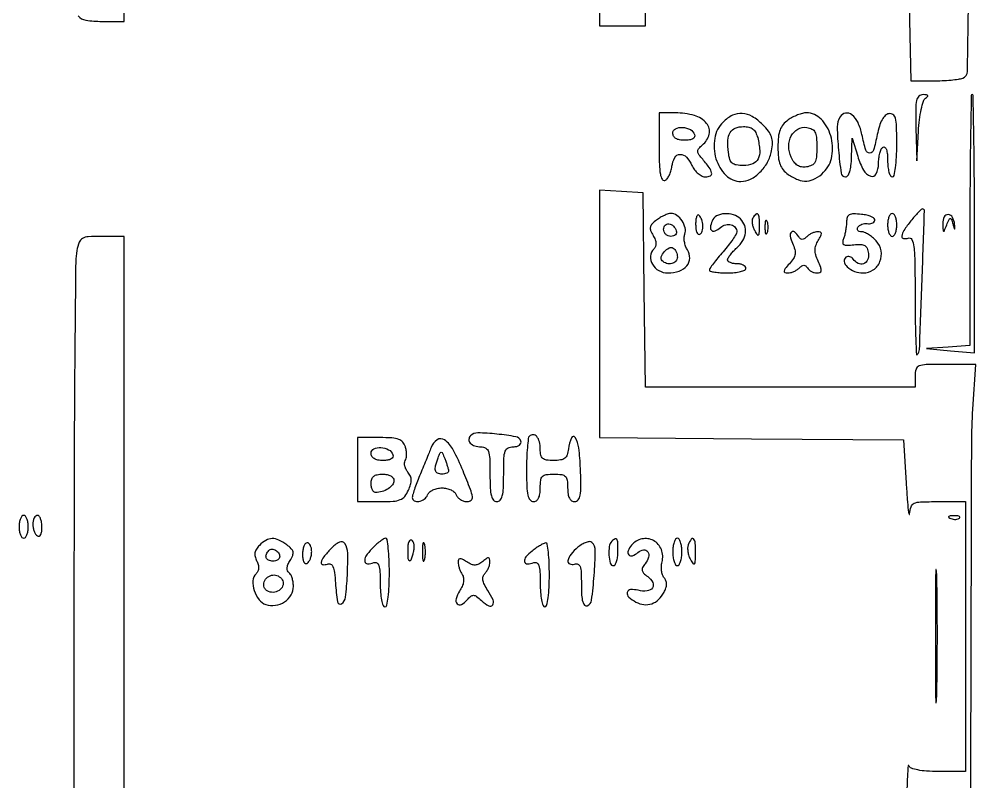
# Model space of a CAD drawing. Extents: x 1 to 1003, y 66 to 993.
# Drawn here: x 794 to 1003.3, y 500.7 to 667.5 of the extents above; entities that cross this region are included whole.
import ezdxf

# ---------------------------------------------------------------- set-up
doc = ezdxf.new("R2010")
doc.units = 0

msp = doc.modelspace()

# ---------------------------------------------------------------- linework, layer by layer
for points in [[(988.5, 680.5), (988.779025, 667.25), (989.05805, 654), (993.947238, 654, 0.011211), (995.935043, 654.044575, 0.012172), (997.864876, 654.178303, 0.011718), (999.508679, 654.371448, 0.056563), (1000.418213, 654.606989, 0.305413), (1001.447181, 656.074341, 0.00151), (1001.745589, 675.069799, 0.002885)], [(806.943971, 668.24922, 0.195377), (808.589669, 667.267662, 0.037994), (812.106989, 667), (817, 667), (817, 673.406675)], [(1002.053765, 417.02894, -0.000375), (1002.198487, 500.971875, -0.000085), (1002.393355, 574.633606, -0.015828), (1002.655997, 582.25), (1003.301646, 592), (996.650823, 592, 0.006116), (992.418096, 591.948219, 0.083969), (990.915082, 591.656027, 0.227301), (990.230659, 590.942004, 0.079474), (990, 589.5), (990, 587), (960.519888, 587), (931.039775, 587), (930.769888, 608.25), (930.5, 629.5), (925.75, 629.804791), (921, 630.109582), (921, 603.068272), (921, 576.026961), (954.25, 575.763481), (987.5, 575.5), (988.058584, 566, 0.003405), (988.286686, 562.524634, 0.009577), (988.509313, 560.098437, 0.041769), (988.6788, 559.236444, 0.839925), (988.808584, 559.25, -0.058153), (989.112913, 560.87022, -0.21601), (989.786924, 561.627441, -0.097309), (991.170401, 561.942602, -0.007494), (995, 562), (1001, 562), (1001, 532.5), (1001, 503), (995.083333, 503, -0.015029), (992.516778, 503.077164, -0.033051), (990.570088, 503.324129, -0.042271), (989.215601, 503.70887, -0.209491), (988.662281, 504.25, 0.798529), (988.458867, 504.217086, 0.004463), (988.282867, 500.946875, 0.006457), (988.145018, 496.630966, 0.003369)], [(817, 477), (817, 548.5), (817, 620), (812.125, 620, 0.012754), (809.103445, 619.922913, 0.116949), (807.851538, 619.557692, 0.177567), (807.145095, 618.723438, 0.03846), (806.625, 616.875, 0.046837), (806.371497, 614.441293, 0.00036), (806.183594, 594.582813, 0.001331), (806.045154, 571.808513, 0.000854), (806, 545.375), (806, 477)]]:
    msp.add_lwpolyline(points, format="xyb")
msp.add_lwpolyline([(921, 673), (921, 666), (926, 666), (931, 666), (931, 672.901351)])
for points in [[(990.19268, 643.75), (990.385359, 636.5), (990.746213, 642.974068, -0.01652), (990.971713, 645.509174, -0.022571), (991.352528, 647.769811, -0.020341), (991.816529, 649.566736, -0.179684), (992.303533, 650.208756, 0.044936), (992.750257, 650.552665, 0.377702), (992.774268, 650.785801, 0.216049), (992.501952, 650.943747, 0.022825), (991.75, 650.984687, 0.189892), (990.851812, 650.639858, 0.155458), (990.336631, 649.741053, 0.05313), (990.13738, 647.865902, 0.006568)], [(1002, 623.554791), (1002, 596.109582), (997.25, 595.792054), (992.5, 595.474526), (997.750622, 594.987263), (1003.001243, 594.5), (1003.000622, 622.75, 0.001658), (1002.964453, 633.582456, 0.002766), (1002.853308, 642.701563, 0.000308), (1002.704816, 650.799029, 0.408673), (1002.5, 651, 0.408507), (1002.295229, 650.799188, 0.000327), (1002.146875, 642.93797, 0.002847), (1002.035931, 634.078649, 0.001707)], [(934, 639.416667, 0.00793), (934.058141, 635.751232, 0.035218), (934.277677, 633.609088, 0.078171), (934.662028, 632.481683, 0.366015), (935.25, 632.243786, 0.143908), (935.752315, 632.589745, 0.052992), (936.225762, 633.318826, 0.047014), (936.602977, 634.274073, 0.041098), (936.816422, 635.327119, -0.09766), (937.425013, 637.210562, -0.261737), (938.584055, 637.923681, -0.221708), (939.966763, 637.344326, -0.077689), (941.181954, 635.5, 0.057001), (941.760731, 634.537522, 0.056783), (942.54254, 633.729204, 0.061931), (943.404736, 633.182724, 0.110753), (944.219532, 633, 0.127609), (945.213254, 633.257813, 0.330869), (945.500242, 633.893542, 0.107884), (944.966673, 635.057097, 0.015577), (943.322667, 637.106618, -0.033635), (942.63967, 638.024046, -0.157691), (942.472762, 638.651715, -0.16827), (942.709812, 639.234492, -0.039605), (943.474772, 639.979062, 0.161757), (944.949216, 642.344813, 0.238424), (944.398215, 644.682205, 0.149425), (941.713947, 646.419929, 0.06958), (937.565741, 647), (934, 647)], [(948, 645, 0.156384), (946.169963, 641.442749, 0.114391), (946.451028, 636.980504, 0.124202), (948.61153, 633.358478, 0.199023), (951.889216, 632, 0.119323), (954.014892, 632.514609, 0.077073), (956.072702, 634.011479, 0.071856), (957.709497, 636.188867, 0.077754), (958.60873, 638.683712, 0.041343), (958.796964, 640.418088, 0.088396), (958.595176, 641.745473, 0.082385), (957.934423, 642.97951, 0.032362), (956.657197, 644.433712, 0.062067), (954.383876, 646.203237, 0.118583), (952.186694, 646.886237, 0.130298), (950.061397, 646.469084, 0.083304)], [(962.222506, 645.443296, 0.065481), (961.140899, 644.452138, 0.085301), (960.465384, 643.294024, 0.065535), (960.108016, 641.746625, 0.024026), (960, 639.5, 0.024026), (960.108016, 637.253375, 0.065535), (960.465384, 635.705976, 0.085301), (961.140899, 634.547862, 0.065481), (962.222506, 633.556704, 0.059497), (964.371695, 632.404385, 0.107977), (966.332004, 632.091681, 0.113111), (968.181792, 632.628003, 0.069596), (970, 634, 0.156701), (971.815027, 637.533453, 0.112075), (971.548599, 642.000647, 0.122229), (969.436553, 645.638274, 0.203101), (966.222506, 647, 0.0647), (965.384027, 646.891044, 0.028182), (964.31429, 646.542718, 0.027309), (963.203904, 646.039179, 0.032678)], [(973.584764, 646.137151, 0.143623), (972.975405, 643.92055, 0.017879), (973.241761, 638.877634, 0.013196), (973.826023, 633.815684, 0.371495), (974.75, 633.008391, 0.246384), (975.283191, 633.283563, 0.075654), (975.698461, 634.121317, 0.049481), (975.982248, 635.450835, 0.02169), (976.104853, 637.25), (976.209707, 641.5), (977.44439, 637.5, 0.051238), (978.728267, 634.47834, 0.182633), (980.301325, 633.138928, 0.389581), (981.517336, 633.651505, 0.107635), (982, 635.867659, -0.03065), (982.073581, 637.066874, -0.036538), (982.29375, 638.178061, -0.039609), (982.61426, 639.062064, -0.148635), (983, 639.5, -0.336396), (983.397523, 639.461947, -0.125298), (983.723169, 638.961697, -0.059005), (983.93521, 637.966307, -0.023007), (984, 636.559017, 0.02657), (984.07252, 635.195261, 0.04194), (984.29375, 634.045461, 0.051215), (984.614137, 633.23451, 0.280045), (985, 633, 0.351125), (985.406109, 633.325295, 0.019913), (985.714656, 635.018331, 0.022694), (985.930693, 637.284004, 0.012422), (986, 640.073324, 0.006542), (985.947531, 644.08301, 0.05596), (985.700917, 645.859058, 0.181246), (985.163958, 646.629994, 0.201168), (984.280064, 646.815419, 0.145988), (983.483471, 646.40052, 0.07277), (982.783959, 645.490604, 0.052883), (982.191136, 644.105668, 0.025892), (981.721215, 642.242095, -0.018454), (980.915455, 638.833733, -0.336977), (980.082208, 638.198063, -0.334497), (979.240682, 638.829802, -0.018338), (978.39043, 642.236623, 0.056645), (977.518403, 644.858611, 0.114179), (976.18729, 646.568017, 0.2143), (974.784791, 646.940499, 0.216961)], [(941.755005, 642.25, -0.183088), (941.732295, 641.734442, -0.161977), (941.373282, 641.33113, -0.094051), (940.646636, 641.078389, -0.036811), (939.583333, 641, -0.043744), (938.468571, 641.097716, -0.093042), (937.661477, 641.401892, -0.12769), (937.176713, 641.900993, -0.129929), (937, 642.569551, -0.287588), (937.607668, 643.538664, -0.130172), (939.139993, 643.836199, -0.107308), (940.836698, 643.346649, -0.19179)], [(955.569504, 641.579095, -0.042855), (956.023285, 638.771614, -0.136836), (955.654505, 636.927694, -0.185661), (954.483657, 635.870825, -0.092043), (952.486305, 635.5, -0.035085), (950.871086, 635.61348, -0.142898), (949.983108, 636.014461, -0.149023), (949.470805, 636.819209, -0.039274), (949.175426, 638.334473, -0.038358), (949.075697, 641.004411, -0.121765), (949.568814, 642.708499, -0.169419), (950.677077, 643.663266, -0.094147), (952.449563, 644, -0.056596), (953.654397, 643.863184, -0.108866), (954.528092, 643.448635, -0.109334), (955.144297, 642.706711, -0.057409)], [(968.5, 639.5, -0.019135), (968.416516, 637.319383, -0.10085), (968.090087, 636.173645, -0.163788), (967.425106, 635.532013, -0.075571), (966.259673, 635.181717, -0.071358), (965.1742, 635.183181, -0.105577), (964.284438, 635.51221, -0.095351), (963.545287, 636.207317, -0.049652), (962.906792, 637.305223, -0.103878), (962.366654, 639.714869, -0.124742), (962.905424, 641.968095, -0.146773), (964.354925, 643.449926, -0.163015), (966.317661, 643.810684, -0.080175), (967.442466, 643.460991, -0.161565), (968.094186, 642.813958, -0.098218), (968.41672, 641.661287, -0.019259)], [(989.07258, 623.365141, 0.019668), (987.578225, 621.303427, 0.109283), (987.086511, 620.036242, 0.413985), (987.459756, 619.527072, 0.130644), (988.5, 619.638374, -0.393579), (989.283342, 619.322304, -0.080117), (989.73259, 617.745021, -0.02622), (989.952715, 614.371312, -0.003182), (990, 606.940322, 0.003446), (990.034848, 601.883491, 0.006078), (990.143155, 597.708958, 0.002099), (990.290365, 594.230276, 0.651496), (990.487335, 594.154002, 0.189001), (990.972445, 595.26466, 0.000638), (991.528663, 610.317952, 0.000438), (992.058678, 625.549681, 0.42418), (991.623375, 626, 0.192048), (991.347698, 625.890059, 0.010665), (990.676815, 625.22601, 0.015219), (989.9014, 624.37466, 0.010451)], [(933.44113, 623.560904, 0.037645), (932.474701, 622.724821, 0.140881), (932.091934, 622.028168, 0.149461), (932.149105, 621.25943, 0.044173), (932.67833, 620.189234, -0.040295), (933.145305, 619.263039, -0.084096), (933.320009, 618.476797, -0.10776), (933.209266, 617.806932, -0.102069), (932.828993, 617.228993, 0.179643), (932.113082, 615.667591, 0.154156), (932.529943, 613.899128, 0.133316), (933.969574, 612.507825, 0.126483), (935.944943, 612, 0.082039), (938.375658, 612.401527, 0.136256), (940.080406, 613.563471, 0.172032), (940.707203, 615.223871, 0.145636), (940.20605, 617.041669, -0.053113), (939.801085, 617.87549, -0.044814), (939.552156, 618.824879, -0.046865), (939.484892, 619.74217, -0.086702), (939.62809, 620.473202, 0.152984), (939.71484, 621.852905, 0.088608), (939.034895, 623.38546, 0.089002), (937.870242, 624.582073, 0.156611), (936.568685, 625, 0.081558), (935.981334, 624.903552, 0.02644), (935.160565, 624.577266, 0.025562), (934.271424, 624.111695, 0.026126)], [(942, 622.60765, 0.03202), (942.064518, 621.601221, 0.067757), (942.267587, 620.848013, 0.13067), (942.566257, 620.462001, 0.310977), (942.910933, 620.444954, 0.187217), (943.452948, 621.162288, 0.082243), (943.589151, 622.364571, 0.075716), (943.324014, 623.656243, 0.108371), (942.695611, 624.637722, 0.380548), (942.434082, 624.652947, 0.143875), (942.204336, 624.328328, 0.058498), (942.04822, 623.607391, 0.024102)], [(945.58345, 623.356872, 0.054957), (945.219819, 621.971024, 0.272689), (945.510804, 621.254236, 0.28575), (946.261002, 621.181945, 0.058097), (947.432029, 621.943589, -0.106191), (948.58345, 622.544694, -0.134406), (949.779321, 622.547487, -0.161971), (950.659872, 621.96296, -0.167442), (951, 620.975779, -0.139073), (950.851007, 620.450477, -0.013479), (950.11875, 619.332097, -0.016291), (949.148991, 618.027544, -0.012179), (948, 616.652781, 0.008344), (946.850647, 615.298824, 0.011953), (945.88125, 614.058125, 0.007905), (945.119492, 612.999047, 0.153112), (945, 612.617985, 0.346865), (945.191595, 612.375032, 0.020502), (946.175, 612.181533, 0.023808), (947.466535, 612.044537, 0.014519), (949, 612, 0.023598), (950.532944, 612.07239, 0.037669), (951.825, 612.29375, 0.04382), (952.748945, 612.612873, 0.295869), (953, 613, 0.191087), (952.848523, 613.381882, 0.088204), (952.4125, 613.70625, 0.068025), (951.765418, 613.926307, 0.048028), (951, 614, -0.040344), (950.234217, 614.06189, -0.059688), (949.5875, 614.248222, -0.078499), (949.147829, 614.521694, -0.21777), (949, 614.845012, -0.136196), (949.121498, 615.282783, -0.026046), (949.5875, 615.973483, -0.02603), (950.234318, 616.745071, -0.021385), (951, 617.5, 0.069846), (952.320078, 619.080784, 0.107914), (952.913497, 620.751417, 0.122167), (952.723893, 622.367049, 0.106765), (951.8, 623.8, 0.121936), (950.267798, 624.72413, 0.09307), (948.315291, 624.948565, 0.102197), (946.56483, 624.454959, 0.183481)], [(954.504895, 624.00792, 0.122724), (954.343042, 623.501511, 0.053382), (954.372581, 622.790874, 0.048398), (954.569277, 622.003913, 0.046456), (954.915469, 621.25792, 0.018036), (955.50019, 620.332291, 0.460563), (955.762053, 620.303867, 0.196561), (955.929801, 620.672023, 0.007077), (955.969591, 622.25, 0.0172), (955.926361, 624.101926, 0.16059), (955.636899, 624.834724, 0.439837), (955.179224, 624.856432, 0.059038)], [(975, 623.145146, -0.026373), (974.953527, 622.264667, -0.017093), (974.811539, 621.254539, -0.017193), (974.604526, 620.274725, -0.030962), (974.35843, 619.49167, 0.072329), (974.169983, 618.656805, 0.285916), (974.402212, 618.210054, 0.145199), (975.086106, 618.038292, 0.018694), (976.60843, 618.159883, -0.03144), (978.130158, 618.24248, -0.132755), (979.002196, 617.998694, -0.167037), (979.52135, 617.386336, -0.057843), (979.819551, 616.25, -0.138685), (979.630203, 614.851054, -0.204224), (978.74161, 614.010297, -0.206188), (977.527097, 614.073317, -0.140591), (976.489919, 615.016312, 0.095328), (976.175533, 615.358104, 0.096995), (975.758596, 615.556264, 0.098768), (975.304125, 615.58055, 0.102877), (974.882343, 615.427284, 0.318987), (974.493746, 614.50728, 0.154704), (975.166642, 613.345248, 0.092754), (976.778753, 612.348055, 0.092507), (978.643884, 612, 0.149953), (980.856385, 612.678808, 0.147906), (982.321941, 614.484715, 0.143495), (982.565969, 616.84535, 0.139272), (981.503676, 618.995938, 0.034755), (980.706041, 619.762829, 0.034822), (979.810351, 620.411307, 0.03701), (978.950916, 620.862074, 0.102624), (978.285995, 621, -0.077775), (977.796529, 621.0766, -0.155484), (977.480762, 621.30154, -0.185634), (977.385979, 621.635891, -0.116199), (977.51639, 622.02652, -0.096839), (977.860434, 622.398315, -0.067909), (978.363663, 622.670272, -0.065373), (978.942877, 622.805459, -0.075006), (979.50983, 622.77652, 0.072375), (980.052865, 622.745952, 0.080057), (980.562336, 622.874978, 0.089478), (980.960408, 623.139377, 0.125741), (981.184423, 623.5, 0.299497), (981.069327, 623.905899, 0.073047), (980.452612, 624.298299, 0.051311), (979.473034, 624.621072, 0.02992), (978.25, 624.813358, 0.022126), (976.523015, 624.903028, 0.121051), (975.620494, 624.688566, 0.198922), (975.1563, 624.141743, 0.077941)], [(984, 622.5, 0.038131), (984.073116, 621.542644, 0.057076), (984.29375, 620.734375, 0.074992), (984.617064, 620.182831, 0.226478), (985, 620, 0.226478), (985.382936, 620.182831, 0.074992), (985.70625, 620.734375, 0.057076), (985.926884, 621.542644, 0.038131), (986, 622.5, 0.038131), (985.926884, 623.457356, 0.057076), (985.70625, 624.265625, 0.074992), (985.382936, 624.817169, 0.226478), (985, 625, 0.226478), (984.617064, 624.817169, 0.074992), (984.29375, 624.265625, 0.057076), (984.073116, 623.457356, 0.038131)], [(996.070285, 622.833333, 0.003275), (996.12569, 621.32283, 0.29837), (996.249385, 621.15071, 0.406215), (996.414828, 621.221433, 0.004202), (996.935493, 622.5, -0.008254), (997.43985, 623.710349, -0.252062), (997.68915, 623.906089, -0.364335), (997.919642, 623.771972, -0.013121), (998.26342, 622.730397, 0.00165), (998.585341, 621.674235, 0.271255), (998.671347, 621.595407, 0.502288), (998.731669, 621.64819, 0.002162), (998.648212, 622.647531, 0.105207), (998.188804, 624.147077, 0.253191), (997.240444, 624.752152, 0.307079), (996.373106, 624.251014, 0.12086)], [(937.770833, 621.1875, -0.134046), (937.795817, 620.735738, -0.144529), (937.585286, 620.348828, -0.119977), (937.158616, 620.089234, -0.077096), (936.583333, 620, -0.099038), (935.979073, 620.120875, -0.097945), (935.465104, 620.465104, -0.097945), (935.120875, 620.979073, -0.099038), (935, 621.583333, -0.190724), (935.346973, 622.459866, -0.244413), (936.153639, 622.742973, -0.165501), (937.122932, 622.250696, -0.113253)], [(957.157895, 622, 0.017491), (957.189089, 621.10856, 0.078554), (957.306058, 620.601562, 0.447206), (957.474999, 620.540618, 0.174857), (957.662281, 620.75, 0.057986), (957.818615, 621.320008, 0.037979), (957.87034, 622, 0.037979), (957.818615, 622.679992, 0.057986), (957.662281, 623.25, 0.174857), (957.474999, 623.459382, 0.447206), (957.306058, 623.398438, 0.078554), (957.189089, 622.89144, 0.017491)], [(963.180103, 618.504062, -0.037315), (963.690481, 617.118497, -0.107293), (963.756229, 616.101653, -0.108446), (963.394411, 615.155492, -0.038587), (962.503676, 614.004062, 0.013746), (961.600559, 612.949246, 0.126541), (961.352165, 612.40597, 0.366899), (961.526009, 612.106668, 0.085531), (962.145012, 612, 0.062014), (962.781569, 612.079255, 0.039113), (963.491943, 612.319345, 0.038838), (964.164306, 612.670881, 0.056563), (964.687132, 613.087132, -0.047458), (965.231562, 613.536977, -0.150038), (965.678773, 613.674265, -0.181024), (966.072821, 613.526767, -0.075363), (966.446149, 613.087132, 0.081254), (966.807917, 612.671085, 0.053439), (967.337659, 612.319345, 0.052359), (967.944752, 612.080558, 0.067633), (968.537578, 612, 0.100516), (969.189573, 612.13241, 0.275286), (969.456814, 612.49678, 0.115817), (969.361988, 613.194624, 0.015467), (968.784287, 614.574094, -0.033008), (968.270857, 615.931817, -0.075691), (968.113864, 617.011102, -0.08575), (968.291973, 618.002671, -0.052407), (968.814199, 619.074094, 0.017894), (969.394601, 620.082022, 0.136213), (969.510809, 620.611832, 0.303469), (969.294233, 620.900231, 0.084553), (968.708474, 621, 0.067576), (968.128283, 620.921227, 0.03905), (967.465019, 620.680655, 0.038268), (966.825168, 620.329015, 0.051644), (966.312868, 619.912868, -0.047458), (965.768438, 619.463023, -0.150038), (965.321227, 619.325735, -0.181024), (964.927179, 619.473233, -0.075363), (964.553851, 619.912868, 0.077544), (963.650636, 620.967201, 0.395262), (962.947424, 620.935419, 0.247432), (962.683155, 620.04228, 0.057585)], [(938, 615.440983, -0.187354), (937.660365, 614.566402, -0.150796), (936.783835, 614.052084, -0.128809), (935.654091, 614.080233, -0.126742), (934.675343, 614.657991, -0.287006), (934.480966, 615.50178, -0.097507), (935.142269, 616.638311, -0.093927), (936.203836, 617.465807, -0.262915), (937.113307, 617.429973, -0.097268), (937.452968, 617.115127, -0.052551), (937.739534, 616.619654, -0.049543), (937.93423, 616.032828, -0.055393)], [(868, 569), (868, 562), (873.021439, 562, 0.015388), (875.85022, 562.087081, 0.080317), (877.366286, 562.429031, 0.126856), (878.350693, 563.153573, 0.064191), (879.168461, 564.470386, 0.032452), (879.652415, 565.745877, 0.081413), (879.786216, 566.728792, 0.099716), (879.590752, 567.579103, 0.067101), (879.060932, 568.426581, -0.056672), (878.637798, 569.073126, -0.060255), (878.381172, 569.78518, -0.06756), (878.320515, 570.452616, -0.128015), (878.478458, 570.965144, 0.096678), (878.68388, 571.509545, 0.040501), (878.752339, 572.293522, 0.03811), (878.690898, 573.16933, 0.040299), (878.49716, 574.008949, 0.104173), (877.929183, 575.01271, 0.126837), (877.038071, 575.617059, 0.070846), (875.558708, 575.920268, 0.015177), (872.932612, 576), (868, 576)], [(884.121765, 573.822763, -0.0037), (883.671628, 572.665911, -0.001374), (883.021858, 571.044875, -0.001361), (882.303441, 569.280588, -0.001643), (881.618851, 567.627876, 0.007427), (880.998916, 566.080879, 0.009456), (880.475538, 564.635312, 0.00771), (880.080516, 563.414936, 0.074544), (880, 562.877876, 0.284529), (880.433019, 562.178539, 0.162657), (881.451369, 562.035557, 0.113653), (882.638828, 562.55072, 0.143146), (883.361626, 563.5, -0.126488), (883.769923, 564.074285, -0.0639), (884.52096, 564.559375, -0.057234), (885.477085, 564.888488, -0.054346), (886.5, 565, -0.054346), (887.522915, 564.888488, -0.057234), (888.47904, 564.559375, -0.0639), (889.230077, 564.074285, -0.126488), (889.638374, 563.5, 0.095283), (889.995059, 562.9265, 0.066846), (890.582668, 562.440625, 0.06455), (891.301818, 562.112114, 0.075035), (892.044696, 562, 0.180836), (892.88497, 562.314178, 0.253447), (893.160694, 563.049503, 0.05827), (892.743987, 564.653953, 0.004601), (891.10932, 568.75, 0.024832), (888.972984, 573.304726, 0.114149), (887.072291, 575.491429, 0.315972), (885.461579, 575.516968, 0.153919)], [(892.738775, 576.405441, 0.190177), (892.388403, 575.598275, 0.20298), (892.696269, 574.797055, 0.129129), (893.674239, 574.202037, 0.072565), (895.059017, 574, -0.135305), (896.077846, 573.719154, -0.181963), (896.669126, 572.977196, -0.069692), (896.940743, 571.429365, -0.008639), (897, 568, 0.010614), (897.064452, 564.964058, 0.050675), (897.3125, 563.25, 0.113455), (897.77697, 562.337712, 0.222027), (898.5, 562, 0.222027), (899.22303, 562.337712, 0.113455), (899.6875, 563.25, 0.050675), (899.935548, 564.964058, 0.010614), (900, 568, -0.008218), (900.057991, 571.527963, -0.075474), (900.336806, 573.03, -0.197101), (900.962656, 573.738681, -0.115047), (902.083333, 574, 0.053567), (902.888099, 574.086465, 0.10743), (903.466858, 574.350568, 0.155443), (903.756342, 574.755856, 0.158856), (903.754731, 575.25, 0.275283), (902.689994, 576.174837, 0.01836), (898.519771, 576.767713, 0.020062), (894.320992, 577.038435, 0.205227)], [(905.63948, 576.306147, 0.168302), (905.385865, 575.783687, 0.008269), (905.187847, 573.847222, 0.012627), (905.046449, 571.497882, 0.008716), (905, 568.833333, 0.008755), (905.061587, 565.316459, 0.045297), (905.304878, 563.388889, 0.105056), (905.766102, 562.37096, 0.238372), (906.5, 562, 0.152103), (907.148955, 562.202091, 0.12651), (907.625, 562.75, 0.082504), (907.911037, 563.677925, 0.033607), (908, 565, -0.030723), (908.103846, 566.688463, -0.167168), (908.5, 567.5, -0.167168), (909.311537, 567.896154, -0.030723), (911, 568, -0.030723), (912.688463, 567.896154, -0.167168), (913.5, 567.5, -0.167168), (913.896154, 566.688463, -0.030723), (914, 565, 0.033208), (914.089207, 563.658344, 0.085829), (914.378651, 562.735811, 0.132042), (914.867253, 562.198362, 0.143575), (915.54381, 562, 0.234402), (916.304065, 562.377132, 0.120346), (916.738734, 563.376465, 0.045667), (916.895849, 565.349476, 0.007174), (916.79381, 569.25, 0.019878), (916.432913, 573.737271, 0.10729), (915.6361, 576.035285, 0.616481), (914.81711, 575.968279, 0.065065), (914.183578, 573.531089, -0.050751), (913.885974, 572.235475, -0.146515), (913.357737, 571.492665, -0.129889), (912.463693, 571.111139, -0.036269), (910.933578, 571, -0.031633), (909.376888, 571.098585, -0.142837), (908.55045, 571.458021, -0.170751), (908.128263, 572.16465, -0.05012), (908, 573.440983, 0.056552), (907.813511, 575.084539, 0.11631), (907.244782, 576.239559, 0.2139), (906.461201, 576.627999, 0.209008)], [(875.755005, 572.25, -0.183088), (875.732295, 571.734442, -0.161977), (875.373282, 571.33113, -0.094051), (874.646636, 571.078389, -0.036811), (873.583333, 571, -0.043744), (872.468571, 571.097716, -0.093042), (871.661477, 571.401892, -0.12769), (871.176713, 571.900993, -0.129929), (871, 572.569551, -0.287588), (871.607668, 573.538664, -0.130172), (873.139993, 573.836199, -0.107308), (874.836698, 573.346649, -0.19179)], [(887.929715, 568.75, -0.200026), (887.840809, 568.464012, -0.098173), (887.538729, 568.220312, -0.072611), (887.069008, 568.055132, -0.048333), (886.5, 568, -0.110936), (885.549985, 568.213408, -0.229731), (885.084818, 568.791905, -0.122672), (885.104245, 569.841076, -0.025948), (885.674866, 571.595098, -0.012572), (886.110413, 572.650029, -0.328955), (886.361891, 572.793513, -0.266682), (886.617679, 572.603723, -0.009461), (887.104581, 571.426885, -0.00904), (887.398706, 570.634172, -0.009553), (887.658339, 569.84571, -0.009235), (887.856297, 569.158671, -0.042181)], [(876, 566.606989, -0.168587), (875.674136, 565.667999, -0.083782), (874.728415, 564.812146, -0.072237), (873.38871, 564.207177, -0.070098), (871.918213, 564, -0.20455), (871.56726, 564.149844, -0.083526), (871.269725, 564.5875, -0.063754), (871.067444, 565.234387, -0.043961), (871, 566, -0.07578), (871.142566, 566.935258, -0.149477), (871.5625, 567.55, -0.124434), (872.317234, 567.893532, -0.044917), (873.5, 568, -0.048268), (874.502045, 567.903041, -0.079023), (875.301332, 567.610699, -0.105211), (875.815161, 567.161843, -0.162184)], [(794, 556.5, 0.038131), (794.073116, 555.542644, 0.057076), (794.29375, 554.734375, 0.074992), (794.617064, 554.182831, 0.226478), (795, 554, 0.226478), (795.382936, 554.182831, 0.074992), (795.70625, 554.734375, 0.057076), (795.926884, 555.542644, 0.038131), (796, 556.5, 0.038131), (795.926884, 557.457356, 0.057076), (795.70625, 558.265625, 0.074992), (795.382936, 558.817169, 0.226478), (795, 559, 0.226478), (794.617064, 558.817169, 0.074992), (794.29375, 558.265625, 0.057076), (794.073116, 557.457356, 0.038131)], [(797, 557.059017, 0.046881), (797.074077, 556.270704, 0.046318), (797.29375, 555.50665, 0.050262), (797.616444, 554.876024, 0.111412), (798, 554.5, 0.253782), (798.384801, 554.478234, 0.1651), (798.712684, 554.794783, 0.083483), (798.931329, 555.479336, 0.035659), (799, 556.440983, 0.037227), (798.926934, 557.420991, 0.055981), (798.70625, 558.248289, 0.073461), (798.383082, 558.813779, 0.230178), (798, 559, 0.186414), (797.618213, 558.852535, 0.089706), (797.29375, 558.429836, 0.069539), (797.073784, 557.801778, 0.049547)], [(997.8125, 558.316886, 0.051402), (998.359369, 558.160852, 0.05415), (998.916927, 558.123424, 0.060344), (999.402231, 558.202593, 0.126455), (999.729167, 558.395833, 0.296942), (999.77538, 558.614691, 0.208169), (999.592839, 558.799335, 0.077125), (999.112848, 558.910055, 0.028489), (998.416667, 558.921053, 0.018894), (997.670344, 558.862007, 0.168741), (997.37858, 558.720685, 0.470617), (997.395823, 558.538436, 0.054073)], [(846.573411, 552.430554, 0.052067), (845.903589, 551.604542, 0.098985), (845.587437, 550.812981, 0.104997), (845.609224, 549.992935, 0.063989), (845.955178, 549.08375, -0.051128), (846.29915, 548.24511, -0.083215), (846.391821, 547.483062, -0.095645), (846.229814, 546.808628, -0.089977), (845.826412, 546.226412, 0.187835), (845.160827, 544.711865, 0.087968), (845.448846, 542.555347, 0.084937), (846.482177, 540.559422, 0.155299), (847.964551, 539.511251, 0.113708), (850.064714, 539.341002, 0.109353), (852.061087, 540.100194, 0.114453), (853.485395, 541.593826, 0.13423), (854, 543.476167, 0.037409), (853.927677, 544.441448, 0.041256), (853.712266, 545.353092, 0.045284), (853.397142, 546.088149, 0.131172), (853.020479, 546.487343, -0.168149), (852.699166, 546.881414, -0.111963), (852.624169, 547.464757, -0.076384), (852.814913, 548.219295, -0.036991), (853.270479, 549.107264, 0.039058), (853.845183, 550.238934, 0.149863), (853.918715, 551.016309, 0.146619), (853.544111, 551.711296, 0.036845), (852.55887, 552.560904, 0.048341), (850.817829, 553.607727, 0.11716), (849.360234, 553.920663, 0.128107), (848.000837, 553.53476, 0.063578)], [(856, 550.440983, 0.035659), (856.068671, 549.479336, 0.083483), (856.287316, 548.794783, 0.1651), (856.615199, 548.478234, 0.253782), (857, 548.5, 0.111412), (857.383556, 548.876024, 0.050262), (857.70625, 549.50665, 0.046318), (857.925923, 550.270704, 0.046881), (858, 551.059017, 0.049547), (857.926216, 551.801778, 0.069539), (857.70625, 552.429836, 0.089706), (857.381787, 552.852535, 0.186414), (857, 553, 0.230178), (856.616918, 552.813779, 0.073461), (856.29375, 552.248289, 0.055981), (856.073066, 551.420991, 0.037227)], [(862.186756, 551.698793, 0.022487), (860.647616, 549.905294, 0.112337), (860.086126, 548.714219, 0.436503), (860.424835, 548.22583, 0.127609), (861.447316, 548.34141, -0.205443), (862.147391, 548.314205, -0.183789), (862.652628, 547.786011, -0.070471), (862.983093, 546.538513, -0.013479), (863.197316, 544.198399, 0.022612), (863.65146, 540.069467, 0.544474), (864.53504, 539.676105, 0.223824), (865.420967, 541.114393, 0.016148), (865.80157, 545.89843, 0.016088), (865.873931, 550.746521, 0.135841), (865.261123, 552.820667, 0.394392), (864.071222, 553.139966, 0.082045)], [(871.165168, 551.675813, 0.039899), (869.874097, 550.060958, 0.186595), (869.612469, 548.921689, 0.375523), (870.207091, 548.411502, 0.089505), (871.597766, 548.67589, -0.233174), (872.259941, 548.614961, -0.18277), (872.707698, 548.037236, -0.063284), (872.942046, 546.683252, -0.011246), (873, 544.106989, 0.018432), (873.072191, 542.149396, 0.02992), (873.29375, 540.500178, 0.030413), (873.609915, 539.28317, 0.324694), (874, 539, 0.354925), (874.409838, 539.332853, 0.018508), (874.716667, 541.125, 0.02162), (874.931377, 543.522473, 0.011522), (875, 546.5, 0.010331), (874.940579, 549.375556, 0.017084), (874.757455, 551.796875, 0.011138), (874.502402, 553.718968, 0.369738), (874.174314, 554, 0.144432), (873.729215, 553.868687, 0.02098), (872.949782, 553.31727, 0.022303), (872.061674, 552.565779, 0.017437)], [(879, 551.559017, 0.013228), (879.052843, 549.561938, 0.284356), (879.374914, 549.098164, 0.439388), (879.775037, 549.27602, 0.01719), (880.289489, 550.999004, 0.046215), (880.422423, 551.805232, 0.054994), (880.392509, 552.575304, 0.064046), (880.21553, 553.198685, 0.15438), (879.90612, 553.558021, 0.293546), (879.563512, 553.552033, 0.140077), (879.266173, 553.201819, 0.072514), (879.064213, 552.501616, 0.034022)], [(882.232003, 551, 0.011065), (882.259713, 549.748017, 0.052887), (882.366341, 549.042188, 0.542911), (882.521012, 548.99086, 0.161593), (882.689326, 549.25, 0.039571), (882.831531, 550.047266, 0.024357), (882.877971, 551, 0.024357), (882.831531, 551.952734, 0.039571), (882.689326, 552.75, 0.161593), (882.521012, 553.00914, 0.542911), (882.366341, 552.957812, 0.052887), (882.259713, 552.251983, 0.011065)], [(906.20495, 551.189481, 0.05187), (904.873256, 549.925004, 0.219072), (904.580461, 548.892433, 0.37741), (905.180733, 548.392947, 0.084866), (906.597766, 548.67589, -0.233174), (907.259941, 548.614961, -0.18277), (907.707698, 548.037236, -0.063284), (907.942046, 546.683252, -0.011246), (908, 544.106989, 0.018432), (908.072191, 542.149396, 0.02992), (908.29375, 540.500178, 0.030413), (908.609915, 539.28317, 0.324694), (909, 539, 0.350432), (909.405433, 539.323933, 0.020168), (909.714286, 541, 0.022889), (909.930567, 543.243014, 0.01259), (910, 546, 0.010055), (909.946051, 548.682349, 0.016715), (909.779688, 550.937218, 0.010709), (909.548209, 552.728809, 0.37941), (909.25, 552.977764, 0.110041), (908.830051, 552.871053, 0.015744), (908.046141, 552.443284, 0.017257), (907.138638, 551.86732, 0.013959)], [(916.25, 552.018725, 0.050526), (914.740118, 550.506207, 0.120905), (914.065145, 549.083261, 0.359827), (914.441647, 548.374885, 0.191767), (915.5, 548.361626, -0.19602), (916.227494, 548.346547, -0.213039), (916.704255, 547.827685, -0.070349), (916.94388, 546.53196, -0.010601), (917, 543.885282, 0.013405), (917.062946, 541.53777, 0.052442), (917.291434, 540.107403, 0.121783), (917.688173, 539.390682, 0.293452), (918.25, 539.246036, 0.288152), (919.233589, 540.435843, 0.013454), (919.793742, 545.866245, 0.015185), (920.040692, 551.288282, 0.206306), (919.30157, 553.077447, 0.215476), (918.834438, 553.246734, 0.064379), (918.074524, 553.08844, 0.051665), (917.170215, 552.665812, 0.036235)], [(923.666667, 553.333333, 0.162445), (923.099528, 552.198134, 0.05096), (923.023655, 550.274095, 0.052831), (923.322161, 548.513828, 0.336183), (924, 548, 0.254951), (924.384262, 548.209557, 0.06271), (924.70625, 548.88125, 0.048861), (924.927234, 549.850749, 0.031626), (925, 551, 0.009227), (924.962431, 553.035643, 0.121147), (924.756997, 553.755405, 0.413165), (924.363386, 553.863511, 0.067561)], [(927.979944, 552.475834, 0.074179), (927.221598, 551.223922, 0.289524), (927.365339, 550.371663, 0.314174), (928.166995, 550.182897, 0.078954), (929.386806, 550.906058, -0.139447), (930.615399, 551.448267, -0.295869), (931.518129, 551.026787, -0.214029), (931.683442, 549.827342, -0.102353), (930.937705, 548.424939, 0.051846), (930.388635, 547.603332, 0.172919), (930.297521, 546.97085, 0.149972), (930.625577, 546.366193, 0.036165), (931.50439, 545.620448, -0.113907), (932.603635, 544.348232, -0.27846), (932.535349, 543.160049, -0.221063), (931.361481, 542.464193, -0.086686), (929.438715, 542.604738, 0.075564), (927.741443, 542.766573, 0.342074), (927.038902, 542.156619, 0.263961), (927.379024, 541.128607, 0.061008), (928.927558, 540.03877, 0.093066), (930.681827, 539.484944, 0.114112), (932.386311, 539.668092, 0.108637), (933.898511, 540.5967, 0.078226), (935.097174, 542.181571, 0.043578), (935.501217, 543.125894, 0.078353), (935.635818, 543.955705, 0.091837), (935.502383, 544.69426, 0.082895), (935.111245, 545.365958, -0.093004), (934.75903, 545.999717, -0.047877), (934.554793, 546.887593, -0.045316), (934.515518, 547.872785, -0.051308), (934.659875, 548.807362, 0.159018), (934.498397, 551.512769, 0.175152), (932.770061, 553.476223, 0.180914), (930.233397, 553.844713, 0.167638)], [(937, 551, 0.031626), (937.072766, 549.850749, 0.048861), (937.29375, 548.88125, 0.06271), (937.615738, 548.209557, 0.254951), (938, 548, 0.254951), (938.384262, 548.209557, 0.06271), (938.70625, 548.88125, 0.048861), (938.927234, 549.850749, 0.031626), (939, 551, 0.031626), (938.927234, 552.149251, 0.048861), (938.70625, 553.11875, 0.06271), (938.384262, 553.790443, 0.254951), (938, 554, 0.254951), (937.615738, 553.790443, 0.06271), (937.29375, 553.11875, 0.048861), (937.072766, 552.149251, 0.031626)], [(940.384934, 552.560739, 0.085288), (940.249269, 551.878325, 0.044785), (940.304273, 551.012356, 0.04283), (940.523724, 550.109941, 0.050714), (940.88591, 549.310739, 0.026285), (941.468973, 548.419625, 0.503024), (941.753697, 548.417713, 0.153508), (941.927725, 548.908521, 0.006688), (941.969591, 550.75, 0.019039), (941.906387, 552.950265, 0.16449), (941.535915, 553.844275, 0.497018), (941.021626, 553.807889, 0.052859)], [(851, 549.940983, -0.156819), (850.8846, 549.582093, -0.097386), (850.559375, 549.276414, -0.079459), (850.073598, 549.070066, -0.06085), (849.5, 549, -0.103624), (848.575357, 549.193711, -0.202875), (848.067517, 549.730754, -0.1934), (848.086489, 550.491235, -0.094876), (848.63948, 551.306147, -0.191124), (849.316568, 551.598585, -0.139481), (850.119339, 551.396031, -0.123736), (850.764316, 550.769921, -0.139398)], [(890.015313, 548.758474, 0.053205), (890.084774, 548.174937, 0.025984), (890.289796, 547.45311, 0.025435), (890.583415, 546.717044, 0.033483), (890.928222, 546.081899, -0.101611), (891.21282, 545.329849, -0.078601), (891.2149, 544.451655, -0.065323), (890.92811, 543.472664, -0.041175), (890.358572, 542.424498, 0.073879), (889.589307, 540.758378, 0.257911), (889.838472, 539.642893, 0.353565), (890.772035, 539.485984, 0.091478), (892.030076, 540.536239, -0.042145), (892.797921, 541.317147, -0.193494), (893.387721, 541.517408, -0.148981), (894.047761, 541.275933, -0.022267), (895.149513, 540.364692, 0.053606), (896.765277, 539.190436, 0.402309), (897.600286, 539.398006, 0.252895), (897.675482, 540.522773, 0.037866), (896.54236, 542.575694, -0.026619), (895.787391, 543.873682, -0.076373), (895.459138, 544.860448, -0.116792), (895.509286, 545.644907, -0.12287), (895.906902, 546.306902, 0.055229), (896.325406, 546.829698, 0.038715), (896.678902, 547.496746, 0.039129), (896.920426, 548.197973, 0.063457), (897, 548.822445, 0.04576), (896.935773, 549.522752, 0.342057), (896.702736, 549.730765, 0.176928), (896.290999, 549.612068, 0.015456), (895.418799, 548.932609, -0.050496), (894.53788, 548.340464, -0.115094), (893.768476, 548.134359, -0.107478), (892.953298, 548.28403, -0.040655), (891.918799, 548.818638, 0.017763), (890.925495, 549.390965, 0.130432), (890.396209, 549.513667, 0.304417), (890.111256, 549.309114, 0.092601)], [(994.435703, 532.5, 0.000987), (994.454464, 523.180655, 0.00515), (994.527812, 518.047027, 0.937222), (994.634292, 518.042744, 0.020409), (994.747807, 519.809027, 0.003639), (994.844619, 525.824996, 0.002213), (994.875816, 532.9365, 0.002218), (994.844253, 539.989301, 0.003919), (994.746768, 545.809027, 0.029954), (994.633974, 547.141028, 0.919461), (994.52665, 547.134527, 0.004847), (994.454086, 541.828441, 0.001005)], [(851.553851, 544.912868, -0.196125), (851.738215, 543.814089, -0.159777), (851.12208, 542.781467, -0.135564), (849.913778, 542.203046, -0.136689), (848.584076, 542.329363, -0.091256), (848.014635, 542.67725, -0.104713), (847.638818, 543.19085, -0.105184), (847.504455, 543.810768, -0.092829), (847.623848, 544.462146, -0.130727), (848.359065, 545.478207, -0.143534), (849.476806, 545.94987, -0.146672), (850.653877, 545.73923, -0.138087)]]:
    msp.add_lwpolyline(points, format="xyb", close=True)

doc.saveas('drawing.dxf')
